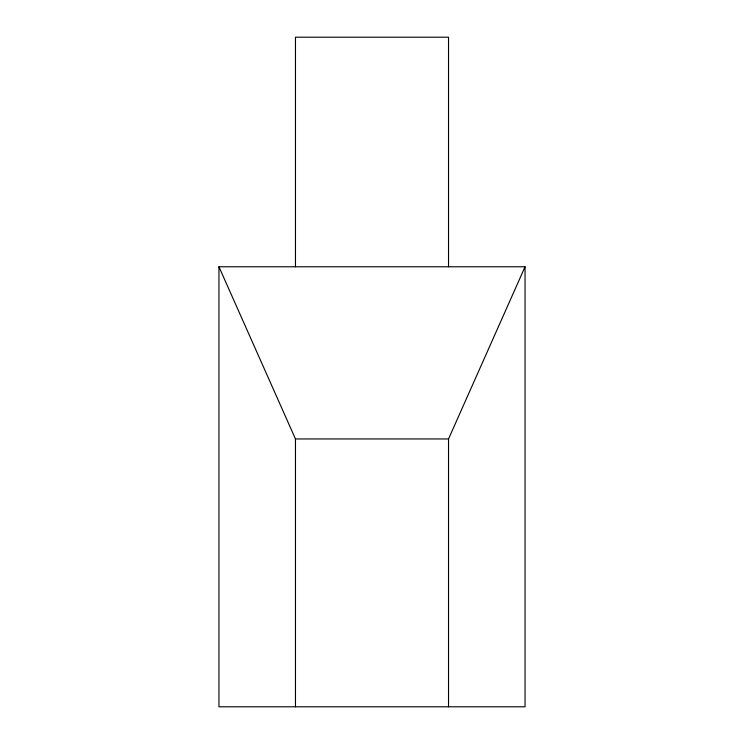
<?xml version="1.0" encoding="UTF-8"?>
<svg xmlns="http://www.w3.org/2000/svg" width="744" height="744" viewBox="0 0 744 744"><rect width="100%" height="100%" fill="white"/><g stroke="black" fill="none" stroke-linecap="round" stroke-linejoin="round"><path stroke-width="1.12" d="M448.53 706.8L448.53 438.96L525.05 266.78L218.95 266.78L218.95 706.8L525.05 706.8L525.05 266.78M218.95 266.78L295.47 438.96L448.53 438.96M448.53 266.78L448.53 37.2L295.47 37.2L295.47 266.78M295.47 438.96L295.47 706.8"/></g></svg>
